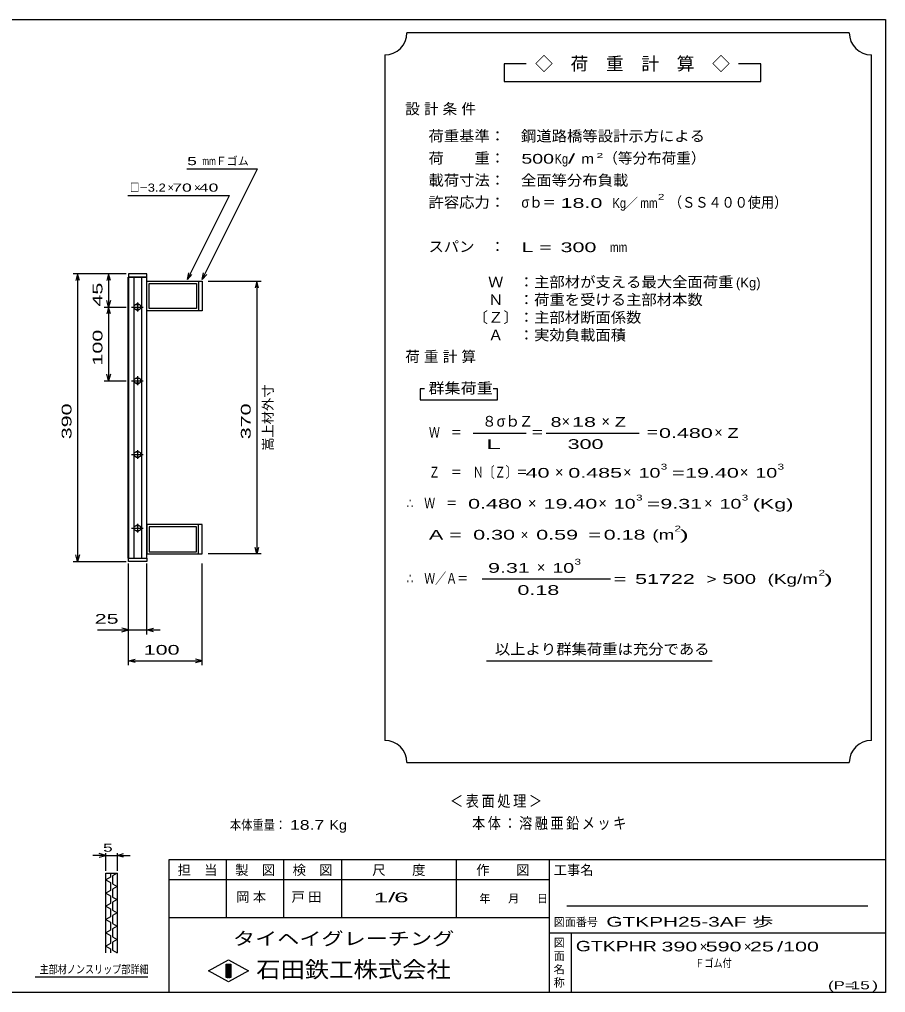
# Model space of a CAD drawing. Units: millimetres, scale not verified. Extents: x -1092 to 1039, y -770 to 632.
# Drawn here: x -136 to 1039, y -688 to 632 of the extents above; entities that cross this region are included whole.
import ezdxf
from ezdxf.enums import TextEntityAlignment as Align

# ---------------------------------------------------------------- set-up
doc = ezdxf.new("R2010")
doc.units = ezdxf.units.MM
doc.header["$LTSCALE"] = 6
for name, color, linetype, lineweight in [('0_2', 150, 'Continuous', 25), ('16', 3, 'Continuous', 25), ('22', 4, 'Continuous', 25), ('24', 2, 'Continuous', 25), ('32', 4, 'Continuous', 25)]:
    doc.layers.add(name, color=color, linetype=linetype, lineweight=lineweight)
doc.styles.add('ベクトル', font='')
doc.styles.get('ベクトル').set_extended_font_data('ベクトル')

msp = doc.modelspace()

# ---------------------------------------------------------------- linework, layer by layer
at = {"layer": '0_2'}
for p, q in [((-1037.4, 632.1), (1038.6, 632.1)), ((1038.6, 632.1), (1038.6, -687.9)), ((1038.6, -507.9), (66.6, -507.9)), ((66.6, -507.9), (66.6, -687.9)), ((144.6, -507.9), (144.6, -585.9)), ((222.6, -585.9), (222.6, -507.9)), ((300.6, -507.9), (300.6, -585.9)), ((456.6, -585.9), (456.6, -507.9)), ((582.6, -507.9), (582.6, -687.9)), ((582.6, -534.9), (66.6, -534.9)), ((1014.6, -570.9), (606.6, -570.9)), ((66.6, -585.9), (582.6, -585.9)), ((582.6, -606.9), (1038.6, -606.9)), ((612.6, -687.9), (612.6, -606.9)), ((120.6, -658.5), (147.6, -643.5)), ((147.6, -643.5), (174.6, -658.5)), ((147.6, -673.5), (120.6, -658.5)), ((144.6, -649.5), (150.6, -649.5)), ((144.6, -667.5), (144.6, -649.5)), ((144.6, -649.5), (145.8, -649.5)), ((145.8, -649.5), (145.8, -667.5)), ((147, -667.5), (147, -649.5)), ((147, -649.5), (148.2, -649.5)), ((174.6, -658.5), (147.6, -673.5)), ((148.2, -649.5), (148.2, -667.5)), ((149.4, -667.5), (149.4, -649.5)), ((149.4, -649.5), (150.6, -649.5)), ((150.6, -649.5), (150.6, -667.5)), ((150.6, -649.5), (150.6, -667.5)), ((150.6, -667.5), (144.6, -667.5)), ((145.8, -667.5), (147, -667.5)), ((148.2, -667.5), (149.4, -667.5)), ((1038.6, -687.9), (-1037.4, -687.9))]:
    msp.add_line(p, q, dxfattribs=at)
at = {"layer": '16'}
for p, q in [((11.3, -98.5), (11.3, 282.5)), ((11.3, 282.5), (12, 282.5)), ((37, 287), (12, 287)), ((12, 287), (12, 282.5)), ((12, 282.5), (37, 282.5)), ((12, 282.5), (12, -98.5)), ((37, 282.5), (12, 282.5)), ((19, 282.5), (19, -98.5)), ((30, -98.5), (30, 282.5)), ((37, 282.5), (37, 287)), ((37, -98.5), (37, 282.5)), ((37, 277), (107, 277)), ((37, 237), (37, 277)), ((40, 274), (104, 274)), ((40, 240), (40, 274)), ((104, 274), (104, 240)), ((107, 277), (107, 237)), ((107, 277), (112, 277)), ((112, 277), (112, 237)), ((16, 242), (32, 242)), ((26, 245), (22, 245)), ((22, 239), (26, 239)), ((24, 248), (24, 236)), ((104, 240), (40, 240)), ((107, 237), (37, 237)), ((112, 237), (107, 237)), ((24, 148), (24, 136)), ((16, 142), (32, 142)), ((26, 145), (22, 145)), ((22, 139), (26, 139)), ((16, 42), (32, 42)), ((26, 45), (22, 45)), ((24, 48), (24, 36)), ((22, 39), (26, 39)), ((24, -52), (24, -64)), ((16, -58), (32, -58)), ((26, -55), (22, -55)), ((22, -61), (26, -61)), ((107, -53), (37, -53)), ((37, -53), (37, -93)), ((104, -56), (40, -56)), ((40, -56), (40, -90)), ((104, -90), (104, -56)), ((107, -93), (107, -53)), ((112, -53), (107, -53)), ((112, -93), (112, -53)), ((40, -90), (104, -90)), ((12, -98.5), (11.3, -98.5)), ((12, -98.5), (37, -98.5)), ((12, -103), (12, -98.5)), ((12, -98.5), (37, -98.5)), ((37, -103), (12, -103)), ((37, -93), (107, -93)), ((37, -98.5), (37, -103)), ((107, -93), (112, -93))]:
    msp.add_line(p, q, dxfattribs=at)
for centre, radius, start, end in [((22, 242), 3, 90, 270), ((24, 242), 4, 46.6, 133.4), ((24, 242), 4, 226.6, 313.4), ((26, 242), 3, 270, 90), ((24, 142), 4, 46.6, 133.4), ((22, 142), 3, 90, 270), ((24, 142), 4, 226.6, 313.4), ((26, 142), 3, 270, 90), ((22, 42), 3, 90, 270), ((24, 42), 4, 46.6, 133.4), ((26, 42), 3, 270, 90), ((24, 42), 4, 226.6, 313.4), ((22, -58), 3, 90, 270), ((24, -58), 4, 46.6, 133.4), ((24, -58), 4, 226.6, 313.4), ((26, -58), 3, 270, 90)]:
    msp.add_arc(centre, radius, start, end, dxfattribs=at)
at = {"layer": '22'}
for p, q in [((91, 429.5), (187, 429.5)), ((112, 279.5), (187, 429.5)), ((11, 393.5), (149, 393.5)), ((92, 279.5), (149, 393.5)), ((9, 287), (-63, 287)), ((-57, 287), (-59.4, 278)), ((-54.6, 278), (-57, 287)), ((-57, 287), (-57, -103)), ((9, 287), (-21, 287)), ((-15, 287), (-17.4, 278)), ((-12.6, 278), (-15, 287)), ((-15, 287), (-15, 242)), ((92, 279.5), (93.8, 288.3)), ((92, 279.5), (98, 286.1)), ((112, 279.5), (113.8, 288.3)), ((112, 279.5), (118, 286.1)), ((120, 277), (192, 277)), ((186, 277), (183.6, 268)), ((188.4, 268), (186, 277)), ((186, 277), (186, -93)), ((-15, 242), (-17.4, 251)), ((-12.6, 251), (-15, 242)), ((-21, 242), (9, 242)), ((-15, 242), (-17.4, 233)), ((-12.6, 233), (-15, 242)), ((-15, 242), (-15, 142)), ((-15, 142), (-17.4, 151)), ((-12.6, 151), (-15, 142)), ((-21, 142), (9, 142)), ((186, -93), (183.6, -84)), ((188.4, -84), (186, -93)), ((-63, -103), (9, -103)), ((-57, -103), (-59.4, -94)), ((-54.6, -94), (-57, -103)), ((192, -93), (120, -93)), ((12, -202), (12, -106)), ((12, -244), (12, -106)), ((37, -202), (37, -106)), ((112, -244), (112, -106)), ((-30, -196), (12, -196)), ((12, -196), (3, -193.6)), ((3, -198.4), (12, -196)), ((12, -196), (37, -196)), ((37, -196), (46, -193.6)), ((46, -198.4), (37, -196)), ((37, -196), (55, -196)), ((12, -238), (21, -235.6)), ((112, -238), (103, -235.6)), ((21, -240.4), (12, -238)), ((12, -238), (112, -238)), ((103, -240.4), (112, -238))]:
    msp.add_line(p, q, dxfattribs=at)
at = {"layer": '24', "color": 4}
for p, q in [((989.4, 614.1), (389.4, 614.1)), ((359.4, 584.1), (359.4, -345.9)), ((1019.4, -345.9), (1019.4, 584.1)), ((551.4, 572.1), (521.4, 572.1)), ((521.4, 572.1), (521.4, 548.1)), ((869.4, 572.1), (839.4, 572.1)), ((869.4, 548.1), (869.4, 572.1)), ((521.4, 548.1), (869.4, 548.1)), ((413.4, 131.1), (407.4, 131.1)), ((407.4, 131.1), (407.4, 116.1)), ((512.4, 131.1), (506.4, 131.1)), ((512.4, 116.1), (512.4, 131.1)), ((407.4, 116.1), (512.4, 116.1)), ((479.4, 71.1), (551.4, 71.1)), ((578.4, 71.1), (704.4, 71.1)), ((491.4, -126.9), (665.4, -126.9)), ((497.4, -237.9), (803.4, -237.9)), ((389.4, -375.9), (989.4, -375.9))]:
    msp.add_line(p, q, dxfattribs=at)
for centre, start, end in [((359.4, 614.1), 270, 0), ((1019.4, 614.1), 180, 270), ((359.4, -375.9), 0, 90), ((1019.4, -375.9), 90, 180)]:
    msp.add_arc(centre, 30, start, end, dxfattribs=at)
at = {"layer": '32'}
for p, q in [((-18.6, -501.9), (-27.6, -499.5)), ((-18.6, -522.9), (-18.6, -498.9)), ((-3.6, -498.9), (-3.6, -522.9)), ((-3.6, -501.9), (5.4, -499.5)), ((-18.6, -501.9), (-36.6, -501.9)), ((-27.6, -504.3), (-18.6, -501.9)), ((-18.6, -501.9), (-3.6, -501.9)), ((5.4, -504.3), (-3.6, -501.9)), ((-3.6, -501.9), (14.4, -501.9)), ((-18.6, -525.9), (-3.6, -525.9)), ((-18.6, -633.9), (-18.6, -525.9)), ((-12.6, -525.9), (-12.6, -531.3)), ((-3.6, -525.9), (-9.6, -529.5)), ((-3.6, -525.9), (-3.6, -633.9)), ((-12.6, -531.3), (-18.6, -534.9)), ((-18.6, -534.9), (-12.6, -538.5)), ((-12.6, -538.5), (-12.6, -549.3)), ((-9.6, -529.5), (-9.6, -540.3)), ((-9.6, -540.3), (-3.6, -543.9)), ((-12.6, -549.3), (-18.6, -552.9)), ((-18.6, -552.9), (-12.6, -556.5)), ((-3.6, -543.9), (-9.6, -547.5)), ((-9.6, -547.5), (-9.6, -558.3)), ((-12.6, -567.3), (-18.6, -570.9)), ((-12.6, -556.5), (-12.6, -567.3)), ((-9.6, -558.3), (-3.6, -561.9)), ((-3.6, -561.9), (-9.6, -565.5)), ((-9.6, -565.5), (-9.6, -576.3)), ((-18.6, -570.9), (-12.6, -574.5)), ((-12.6, -574.5), (-12.6, -585.3)), ((-9.6, -576.3), (-3.6, -579.9)), ((-3.6, -579.9), (-9.6, -583.5)), ((-12.6, -585.3), (-18.6, -588.9)), ((-18.6, -588.9), (-12.6, -592.5)), ((-12.6, -592.5), (-12.6, -603.3)), ((-9.6, -583.5), (-9.6, -594.3)), ((-12.6, -603.3), (-18.6, -606.9)), ((-18.6, -606.9), (-12.6, -610.5)), ((-9.6, -594.3), (-3.6, -597.9)), ((-3.6, -597.9), (-9.6, -601.5)), ((-9.6, -601.5), (-9.6, -612.3)), ((-12.6, -610.5), (-12.6, -621.3)), ((-9.6, -612.3), (-3.6, -615.9)), ((-3.6, -615.9), (-9.6, -619.5)), ((-9.6, -619.5), (-9.6, -630.3)), ((-12.6, -621.3), (-18.6, -624.9)), ((-18.6, -624.9), (-12.6, -628.5)), ((-12.6, -628.5), (-12.6, -633.9)), ((-9.6, -630.3), (-3.6, -633.9)), ((38.4, -666.9), (-114.6, -666.9))]:
    msp.add_line(p, q, dxfattribs=at)

# ---------------------------------------------------------------- texts
at = {"layer": '0_2', "style": 'ベクトル'}
for s, height, p in [('担\u3000当', 13.2, (78.6, -521.7)), ('製\u3000図', 13.2, (156.6, -521.7)), ('検\u3000図', 13.2, (234.6, -521.7)), ('尺\u3000\u3000度', 13.2, (342.6, -521.7)), ('作\u3000\u3000図', 13.2, (483.6, -521.7)), ('工事名', 13.2, (588.6, -521.7)), ('年', 11, (487.8, -560.4)), ('月', 11, (526.8, -560.4)), ('日', 11, (565.8, -560.4)), ('図面番号', 11, (588.6, -592.2)), ('図', 11, (588.6, -620.4)), ('面', 11, (588.6, -638.4)), ('名', 11, (588.6, -656.4)), ('称', 11, (588.6, -674.4))]:
    msp.add_text(s, height=height, dxfattribs=at).set_placement(p, align=Align.MIDDLE_LEFT)
at = {"layer": '0_2', "color": 222, "style": 'ベクトル'}
for s, height, width, p in [('タイヘイグレーチング', 17.6, 1.25, (153.6, -614.7)), ('石田鉄工株式会社', 21.99, 1.1, (185.1, -656.7))]:
    msp.add_text(s, height=height, dxfattribs=dict(at, width=width)).set_placement(p, align=Align.MIDDLE_LEFT)
at = {"layer": '22', "color": 2, "style": 'ベクトル'}
for s, height, width, p in [(' 5 ', 11, 1.6, (85, 440)), ('mm', 11, 0.75, (112, 440)), ('□－', 11, 0.8, (14, 404)), ('3.2', 11, 1.2, (38, 404)), (' 70 ', 11, 1.6, (65, 404)), (' 40 ', 11, 1.6, (101, 404)), (' 25 ', 13.2, 1.65, (-42, -181)), (' 100 ', 13.2, 1.65, (24.5, -223)), ('本体重量：', 13.2, 0.85, (149.4, -460.5)), (' 18.7', 13.2, 1.35, (224.4, -460.5)), ('Kg', 13.2, 1.1, (284.4, -460.5)), ('1/', 13.2, 2, (344.4, -558.9)), (' 6 ', 13.2, 2, (362.4, -558.9)), ('GTKPH25-3AF 歩           ', 13.2, 1.6, (660, -591.9)), ('GTKPHR', 14.08, 1.4, (618.6, -624.9)), (' 390 ', 13.2, 1.65, (726.6, -625.5)), (' 590 ', 13.2, 1.65, (786.6, -625.5)), (' 25 ', 13.2, 1.65, (846.6, -625.5)), ('/', 13.2, 1.65, (891.6, -625.5)), (' 100 ', 13.2, 1.65, (891.6, -625.5)), ('Ｆゴム付', 11, 0.8, (780.6, -648)), ('(P=', 11, 1.55, (960.6, -678)), (' 15 ', 11, 1.6, (984.6, -678)), (')', 11, 1.6, (1020.6, -678))]:
    msp.add_text(s, height=height, dxfattribs=dict(at, width=width)).set_placement(p, align=Align.MIDDLE_LEFT)
for s, height, p in [('Ｆゴム', 11, (130, 440)), ('×', 11, (65, 404)), ('×', 11, (101, 404)), ('×', 13.2, (786.6, -625.5)), ('×', 13.2, (846.6, -625.5))]:
    msp.add_text(s, height=height, dxfattribs=at).set_placement(p, align=Align.MIDDLE_LEFT)
at = {"layer": '22', "color": 2, "style": 'ベクトル', "width": 1.65}
for s, p in [(' 45 ', (-30, 234.5)), (' 100 ', (-30, 154.5)), (' 390 ', (-72, 54.5)), (' 370', (171, 54.5))]:
    msp.add_text(s, height=13.2, rotation=90, dxfattribs=at).set_placement(p, align=Align.MIDDLE_LEFT)
at = {"layer": '22', "color": 2, "style": 'ベクトル'}
msp.add_text('嵩上材外寸', height=13.2, rotation=90, dxfattribs=at).set_placement((201, 47), align=Align.MIDDLE_LEFT)
at = {"layer": '22', "color": 2, "attachment_point": 4, "style": 'ベクトル'}
for s, insert, char_height in [('\\T1.2;\\W0.85;＜表面処理＞', (447.9, -429), 15.4), ('\\T1.19;\\W0.85;本体：溶融亜鉛メッキ', (477.9, -459), 15.4), ('\\T1.25;岡本\u3000', (158.1, -558.9), 13.2), ('\\T1.25;戸田\u3000', (233.1, -558.9), 13.2)]:
    msp.add_mtext(s, dxfattribs=dict(at, insert=insert, char_height=char_height))
at = {"layer": '24', "style": 'ベクトル'}
for s, height, p in [('◇\u3000荷\u3000重\u3000計\u3000算\u3000◇', 17.6, (563.4, 572.1)), ('（等分布荷重）', 14.52, (655.8, 444)), ('／', 13.2, (684.9, 383.1)), ('(Kg)', 13.2, (835.8, 275.1)), ('８', 14.5, (491.4, 87)), ('σｂ', 14.52, (511.2, 87)), ('Ｚ', 14.5, (541.2, 87)), ('×', 14.5, (599.4, 87)), ('×', 14.5, (653.4, 87)), ('×', 14.5, (806.4, 72)), ('×', 14.5, (590.4, 18)), ('×', 14.5, (682.8, 18)), ('×', 14.5, (841.2, 18)), ('×', 14.5, (553.8, -24)), ('×', 14.5, (649.2, -24)), ('×', 14.5, (792.6, -24)), ('×', 13.2, (543.9, -66.9)), ('×', 14.5, (565.8, -111))]:
    msp.add_text(s, height=height, dxfattribs=at).set_placement(p, align=Align.MIDDLE_LEFT)
for s, height, width, p in [('荷重基準：\u3000', 14.52, 1.05, (418.8, 474)), ('鋼道路橋等設計示方による', 14.52, 1.05, (544.2, 474)), ('荷\u3000\u3000重：\u3000', 14.52, 1.05, (418.8, 444)), ('500', 13.2, 1.5, (544.8, 443.1)), ('Kg', 13.2, 0.85, (589.8, 443.1)), ('/', 13.2, 2, (607.8, 443.1)), ('2', 6.6, 1.8, (646.8, 447.6)), ('m', 13.2, 1.2, (625.8, 443.1)), ('載荷寸法：\u3000', 14.52, 1.05, (418.8, 414)), ('全面等分布負載', 14.52, 1.05, (544.2, 414)), ('許容応力：\u3000', 14.52, 1.05, (418.8, 384)), ('σｂ＝', 14.52, 0.9, (544.8, 384)), (' 18.0', 13.2, 1.65, (589.8, 383.1)), ('Kg', 13.2, 0.85, (668.4, 383.1)), ('mm', 13.2, 0.8, (705.9, 383.1)), ('2', 7.92, 1.5, (729.9, 391.5)), ('（ＳＳ４００使用）', 14.52, 0.9, (744.9, 384)), ('スパン\u3000：\u3000', 14.52, 1.05, (418.8, 324)), ('L =', 13.2, 1.65, (544.8, 323.1)), (' 300 ', 13.2, 1.65, (589.8, 323.1)), ('mm', 13.2, 0.8, (664.8, 323.1)), ('\u3000Ｗ\u3000：主部材が支える最大全面荷重', 14.52, 1.05, (478.8, 276)), ('\u3000Ｎ\u3000：荷重を受ける主部材本数', 14.52, 1.05, (478.8, 252)), ('〔Ｚ〕：主部材断面係数', 14.52, 1.05, (478.8, 228)), ('\u3000Ａ\u3000：実効負載面積', 14.52, 1.05, (478.8, 204)), ('群集荷重', 14.52, 1.1, (418.8, 132)), ('8', 13.2, 1.5, (584.4, 86.1)), (' 18 ', 13.2, 1.65, (605.4, 86.1)), ('Z', 13.2, 1.4, (671.4, 86.1)), ('Ｗ\u3000＝', 14.52, 0.75, (419.4, 72)), ('＝', 14.5, 0.9, (557.4, 72)), ('＝', 14.5, 0.9, (713.4, 72)), ('0.480', 13.2, 1.65, (731.4, 71.1)), ('Z', 13.2, 1.4, (824.4, 71.1)), (' 300 ', 13.2, 1.65, (599.4, 56.1)), ('Ｚ\u3000＝\u3000Ｎ〔Ｚ〕＝', 14.52, 0.75, (419.4, 18)), ('3', 7.92, 1.5, (733.8, 25.5)), ('3', 7.92, 1.5, (892.2, 25.5)), (' 40 ', 13.2, 1.65, (542.4, 17.1)), ('0.485', 13.2, 1.65, (608.4, 17.1)), ('10', 13.2, 1.5, (703.8, 17.1)), ('=', 13.2, 1.7, (748.8, 17.1)), ('19.40', 13.2, 1.65, (766.8, 17.1)), ('10', 13.2, 1.5, (862.2, 17.1)), ('3', 7.92, 1.5, (700.2, -16.5)), ('3', 7.92, 1.5, (843.6, -16.5)), ('∴\u3000Ｗ\u3000＝', 14.52, 0.75, (389.4, -24)), (' 0.480', 13.2, 1.65, (464.4, -24.9)), ('19.40', 13.2, 1.65, (574.8, -24.9)), ('10', 13.2, 1.5, (670.2, -24.9)), ('=', 13.2, 1.7, (715.2, -24.9)), ('9.31', 13.2, 1.65, (733.2, -24.9)), ('10', 13.2, 1.5, (813.6, -24.9)), ('(Kg)', 13.2, 1.65, (858.6, -24.9)), ('A = ', 13.2, 1.65, (419.4, -66.9)), ('0.30', 13.2, 1.65, (479.4, -66.9)), ('0.59', 13.2, 1.65, (564.9, -66.9)), ('=', 13.2, 1.7, (635.4, -66.9)), ('0.18', 13.2, 1.65, (656.4, -66.9)), ('(m', 13.2, 1.45, (722.4, -66.9)), ('2', 7.92, 1.5, (752.4, -58.5)), (')', 13.2, 2, (759.9, -66.9)), (' 9.31', 13.2, 1.65, (491.4, -111.9)), ('10', 13.2, 1.5, (586.8, -111.9)), ('3', 7.92, 1.5, (616.8, -103.5)), ('∴\u3000Ｗ／Ａ＝', 14.52, 0.75, (389.4, -126)), ('2', 7.92, 1.5, (947.7, -118.5)), ('=', 13.2, 1.7, (669.9, -126.9)), (' 51722 ', 13.2, 1.65, (690.9, -126.9)), ('>', 13.2, 1.3, (795.9, -126.9)), (' 500 ', 13.2, 1.55, (809.7, -126.9)), ('(Kg/m', 13.2, 1.45, (878.7, -126.9)), (')', 13.2, 2, (955.2, -126.9)), ('0.18', 13.2, 1.65, (539.4, -141.9)), ('以上より群集荷重は充分である', 14.52, 1.05, (508.8, -222))]:
    msp.add_text(s, height=height, dxfattribs=dict(at, width=width)).set_placement(p, align=Align.MIDDLE_LEFT)
at = {"layer": '24', "attachment_point": 4, "style": 'ベクトル'}
for s, insert, char_height in [('\\T1.28;設計条件', (387.3, 510), 14.52), ('\\T1.28;荷重計算', (387.3, 174), 14.52), ('\\T1.5;\\W2;\\~L\\~', (482.4, 56.1), 13.2)]:
    msp.add_mtext(s, dxfattribs=dict(at, insert=insert, char_height=char_height))
at = {"layer": '32', "color": 2, "style": 'ベクトル'}
for s, width, p in [(' 5 ', 1.6, (-29.1, -491.4)), ('主部材ノンスリップ部詳細', 0.8, (-108.6, -656.4))]:
    msp.add_text(s, height=11, dxfattribs=dict(at, width=width)).set_placement(p, align=Align.MIDDLE_LEFT)

doc.saveas('drawing.dxf')
